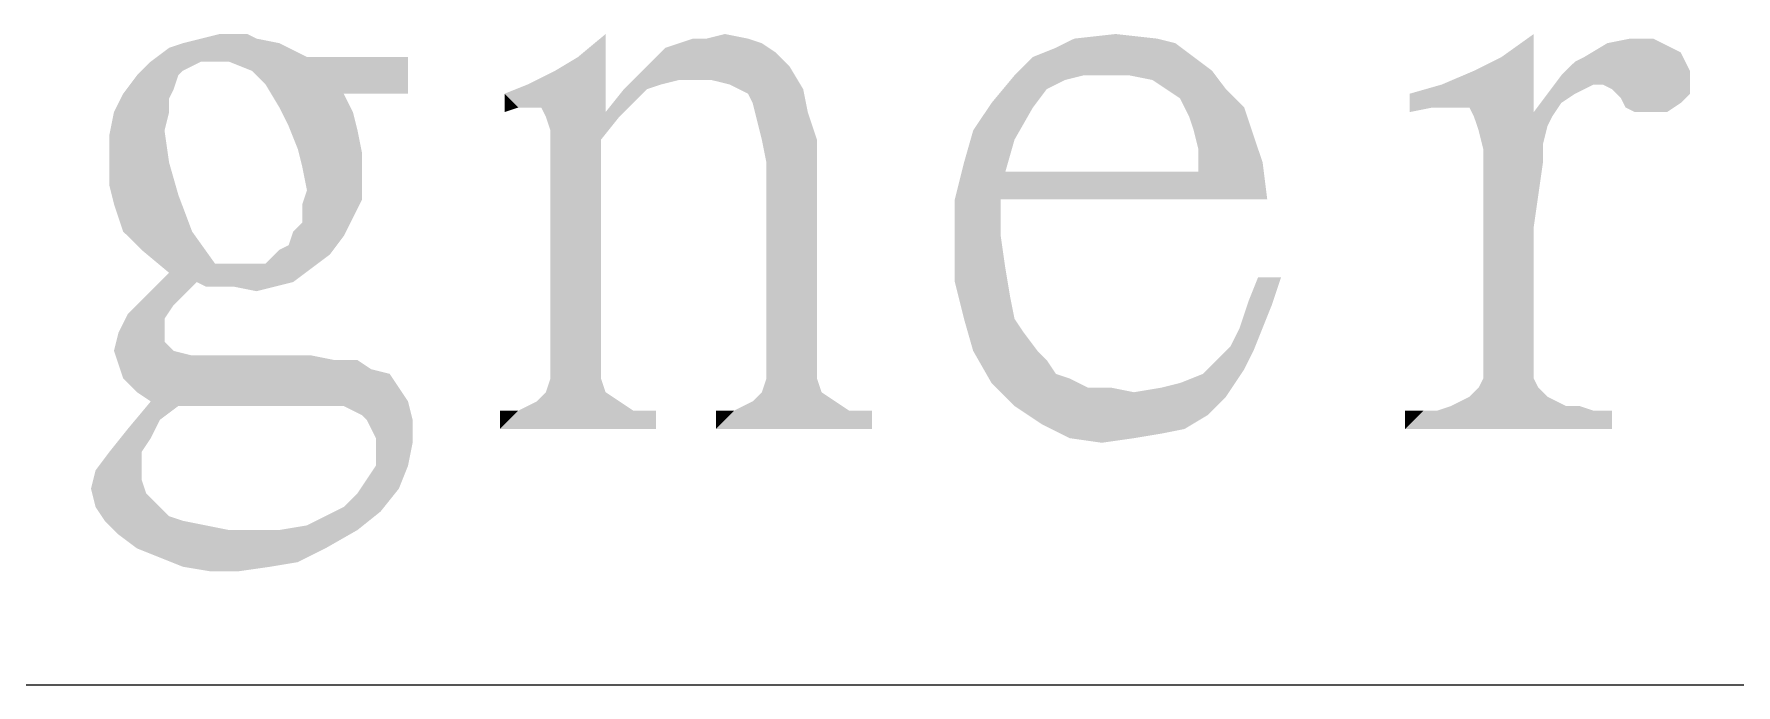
# Model space of a CAD drawing. Header units: millimetres. Extents: x 336 to 634, y 189 to 399.
# Drawn here: x 454.38 to 459.87, y 222.18 to 224.28 of the extents above; entities that cross this region are included whole.
import ezdxf

# ---------------------------------------------------------------- set-up
doc = ezdxf.new("R2010")
doc.units = ezdxf.units.MM

msp = doc.modelspace()

# ---------------------------------------------------------------- linework, layer by layer
at = {"color": 7, "linetype": 'Continuous'}
msp.add_line((448.54993, 222.17685), (628.54993, 222.17685), dxfattribs=at)
for points in [[(455.26455, 224.20267), (454.76084, 224.18785), (454.8201, 224.23229)], [(455.17566, 224.24711), (454.8201, 224.23229), (454.86455, 224.24711)], [(454.8201, 224.23229), (455.17566, 224.24711), (455.26455, 224.20267)], [(455.10158, 224.26192), (454.86455, 224.24711), (454.92381, 224.26192)], [(454.86455, 224.24711), (455.10158, 224.26192), (455.17566, 224.24711)], [(455.02751, 224.27674), (455.07195, 224.27674), (454.92381, 224.26192)], [(455.02751, 224.27674), (454.92381, 224.26192), (454.98307, 224.27674)], [(454.92381, 224.26192), (455.07195, 224.27674), (455.10158, 224.26192)], [(455.94603, 224.0397), (456.13862, 224.20267), (456.22751, 224.27674)], [(456.00529, 224.0397), (455.94603, 224.0397), (456.22751, 224.27674)], [(456.0201, 224.0397), (456.00529, 224.0397), (456.22751, 224.27674)], [(456.0201, 224.0397), (456.22751, 224.27674), (456.22751, 224.02489)], [(456.77566, 224.21748), (456.39047, 224.20267), (456.4201, 224.23229)], [(456.73121, 224.24711), (456.4201, 224.23229), (456.46455, 224.24711)], [(456.4201, 224.23229), (456.73121, 224.24711), (456.77566, 224.21748)], [(456.55344, 224.26192), (456.68677, 224.26192), (456.46455, 224.24711)], [(456.55344, 224.26192), (456.46455, 224.24711), (456.50899, 224.26192)], [(456.46455, 224.24711), (456.68677, 224.26192), (456.73121, 224.24711)], [(456.55344, 224.26192), (456.6127, 224.27674), (456.68677, 224.26192)], [(457.60529, 224.20266), (457.67936, 224.23229), (458.06455, 224.24711)], [(457.60529, 224.20266), (458.06455, 224.24711), (458.12381, 224.20266)], [(458.00529, 224.26192), (458.06455, 224.24711), (457.67936, 224.23229)], [(458.00529, 224.26192), (457.67936, 224.23229), (457.73862, 224.26192)], [(457.73862, 224.26192), (457.87195, 224.27674), (458.00529, 224.26192)], [(458.89418, 224.0397), (459.1164, 224.20267), (459.2201, 224.27674)], [(458.96825, 224.0397), (458.89418, 224.0397), (459.2201, 224.27674)], [(459.0127, 224.0397), (458.96825, 224.0397), (459.2201, 224.27674)], [(459.0127, 224.0397), (459.2201, 224.27674), (459.2201, 224.02489)], [(459.63492, 224.24711), (459.66455, 224.23229), (459.38307, 224.20267)], [(459.63492, 224.24711), (459.38307, 224.20267), (459.45714, 224.24711)], [(459.66455, 224.23229), (459.69418, 224.21748), (459.38307, 224.20267)], [(459.56084, 224.26192), (459.60529, 224.26192), (459.45714, 224.24711)], [(459.56084, 224.26192), (459.45714, 224.24711), (459.53121, 224.26192)], [(459.45714, 224.24711), (459.60529, 224.26192), (459.63492, 224.24711)], [(454.92381, 224.18785), (454.89418, 224.17304), (454.7164, 224.14341)], [(454.92381, 224.18785), (454.7164, 224.14341), (454.76084, 224.18785)], [(454.89418, 224.17304), (454.86455, 224.15822), (454.7164, 224.14341)], [(455.26455, 224.20267), (455.59047, 224.20267), (454.76084, 224.18785)], [(454.92381, 224.18785), (454.76084, 224.18785), (455.59047, 224.20267)], [(454.95344, 224.18785), (454.92381, 224.18785), (455.59047, 224.20267)], [(455.0127, 224.18785), (454.95344, 224.18785), (455.59047, 224.20267)], [(455.08677, 224.15822), (455.0127, 224.18785), (455.59047, 224.20267)], [(455.13121, 224.11378), (455.08677, 224.15822), (455.59047, 224.20267)], [(455.38307, 224.08415), (455.13121, 224.11378), (455.59047, 224.20267)], [(455.38307, 224.08415), (455.59047, 224.20267), (455.59047, 224.08415)], [(455.94603, 224.0397), (456.06455, 224.15822), (456.13862, 224.20267)], [(456.8201, 224.17304), (456.34603, 224.15822), (456.39047, 224.20267)], [(456.46455, 224.12859), (456.34603, 224.15822), (456.8201, 224.17304)], [(456.39047, 224.20267), (456.77566, 224.21748), (456.8201, 224.17304)], [(456.52381, 224.12859), (456.46455, 224.12859), (456.8201, 224.17304)], [(456.56825, 224.12859), (456.52381, 224.12859), (456.8201, 224.17304)], [(456.62751, 224.11378), (456.56825, 224.12859), (456.8201, 224.17304)], [(456.65714, 224.09896), (456.62751, 224.11378), (456.8201, 224.17304)], [(456.65714, 224.09896), (456.8201, 224.17304), (456.86455, 224.09896)], [(458.12381, 224.20266), (458.18307, 224.15822), (457.54603, 224.14341)], [(458.12381, 224.20266), (457.54603, 224.14341), (457.60529, 224.20266)], [(458.89418, 224.0397), (459.02751, 224.15822), (459.1164, 224.20267)], [(459.70899, 224.18785), (459.72381, 224.15822), (459.30899, 224.14341)], [(459.70899, 224.18785), (459.30899, 224.14341), (459.35344, 224.18785)], [(459.35344, 224.18785), (459.38307, 224.20267), (459.69418, 224.21748)], [(459.35344, 224.18785), (459.69418, 224.21748), (459.70899, 224.18785)], [(454.84973, 224.14341), (454.83492, 224.09896), (454.67195, 224.08415)], [(454.84973, 224.14341), (454.67195, 224.08415), (454.7164, 224.14341)], [(454.7164, 224.14341), (454.86455, 224.15822), (454.84973, 224.14341)], [(455.38307, 224.08415), (455.17566, 224.0397), (455.13121, 224.11378)], [(455.94603, 224.0397), (455.90158, 224.08415), (455.97566, 224.11378)], [(455.94603, 224.0397), (455.97566, 224.11378), (456.06455, 224.15822)], [(456.46455, 224.12859), (456.28677, 224.09896), (456.34603, 224.15822)], [(456.46455, 224.12859), (456.40529, 224.11378), (456.28677, 224.09896)], [(456.28677, 224.09896), (456.40529, 224.11378), (456.36084, 224.09896)], [(457.70899, 224.12859), (457.47195, 224.05452), (457.54603, 224.14341)], [(457.70899, 224.12859), (457.64973, 224.09896), (457.47195, 224.05452)], [(457.76825, 224.14341), (457.54603, 224.14341), (458.18307, 224.15822)], [(457.54603, 224.14341), (457.76825, 224.14341), (457.70899, 224.12859)], [(457.84233, 224.14341), (457.76825, 224.14341), (458.18307, 224.15822)], [(457.9164, 224.14341), (457.84233, 224.14341), (458.18307, 224.15822)], [(457.99047, 224.12859), (457.9164, 224.14341), (458.18307, 224.15822)], [(458.03492, 224.09896), (457.99047, 224.12859), (458.18307, 224.15822)], [(458.03492, 224.09896), (458.18307, 224.15822), (458.22751, 224.09896)], [(458.89418, 224.0397), (458.8201, 224.08415), (458.92381, 224.11378)], [(458.89418, 224.0397), (458.92381, 224.11378), (459.02751, 224.15822)], [(459.4127, 224.11378), (459.26455, 224.08415), (459.30899, 224.14341)], [(459.4127, 224.11378), (459.38307, 224.09896), (459.26455, 224.08415)], [(459.30899, 224.14341), (459.72381, 224.15822), (459.72381, 224.14341)], [(459.30899, 224.14341), (459.72381, 224.14341), (459.4127, 224.11378)], [(459.44233, 224.11378), (459.4127, 224.11378), (459.72381, 224.14341)], [(459.47195, 224.09896), (459.44233, 224.11378), (459.72381, 224.14341)], [(459.48677, 224.08415), (459.47195, 224.09896), (459.72381, 224.14341)], [(459.48677, 224.08415), (459.72381, 224.14341), (459.72381, 224.08415)], [(454.8201, 224.06933), (454.64233, 224.02489), (454.67195, 224.08415)], [(454.64233, 224.02489), (454.8201, 224.06933), (454.8201, 224.02489)], [(454.67195, 224.08415), (454.83492, 224.09896), (454.8201, 224.06933)], [(455.17566, 224.0397), (455.38307, 224.08415), (455.4127, 224.02489)], [(455.94603, 224.0397), (455.90158, 224.02489), (455.90158, 224.08415)], [(456.36084, 224.09896), (456.33121, 224.06933), (456.22751, 224.02489)], [(456.36084, 224.09896), (456.22751, 224.02489), (456.28677, 224.09896)], [(456.22751, 224.02489), (456.33121, 224.06933), (456.27195, 224.01007)], [(456.86455, 224.09896), (456.68677, 224.08415), (456.65714, 224.09896)], [(456.70158, 224.05452), (456.68677, 224.08415), (456.86455, 224.09896)], [(456.70158, 224.05452), (456.86455, 224.09896), (456.87936, 224.02489)], [(457.47195, 224.05452), (457.64973, 224.09896), (457.60529, 224.0397)], [(458.22751, 224.09896), (458.07936, 224.06933), (458.03492, 224.09896)], [(458.07936, 224.06933), (458.22751, 224.09896), (458.28677, 224.0397)], [(458.28677, 224.0397), (458.10899, 224.01007), (458.07936, 224.06933)], [(458.89418, 224.0397), (458.8201, 224.02489), (458.8201, 224.08415)], [(459.35344, 224.08415), (459.30899, 224.05452), (459.2201, 224.02489)], [(459.35344, 224.08415), (459.2201, 224.02489), (459.26455, 224.08415)], [(459.26455, 224.08415), (459.38307, 224.09896), (459.35344, 224.08415)], [(459.72381, 224.08415), (459.50158, 224.06933), (459.48677, 224.08415)], [(459.50158, 224.06933), (459.72381, 224.08415), (459.69418, 224.05452)], [(459.69418, 224.05452), (459.5164, 224.0397), (459.50158, 224.06933)], [(454.8201, 224.02489), (454.80529, 223.96563), (454.62751, 223.95081)], [(454.8201, 224.02489), (454.62751, 223.95081), (454.64233, 224.02489)], [(455.4127, 224.02489), (455.20529, 223.98044), (455.17566, 224.0397)], [(455.20529, 223.98044), (455.4127, 224.02489), (455.42751, 223.96563)], [(456.22751, 224.02489), (456.03492, 224.01007), (456.0201, 224.0397)], [(456.27195, 224.01007), (456.03492, 224.01007), (456.22751, 224.02489)], [(456.27195, 224.01007), (456.04973, 223.96563), (456.03492, 224.01007)], [(456.04973, 223.96563), (456.27195, 224.01007), (456.2127, 223.936)], [(456.87936, 224.02489), (456.7164, 223.99526), (456.70158, 224.05452)], [(456.73121, 223.936), (456.7164, 223.99526), (456.87936, 224.02489)], [(456.73121, 223.936), (456.87936, 224.02489), (456.90899, 223.936)], [(457.60529, 224.0397), (457.4127, 223.96563), (457.47195, 224.05452)], [(457.4127, 223.96563), (457.60529, 224.0397), (457.54603, 223.936)], [(458.12381, 223.96563), (458.10899, 224.01007), (458.28677, 224.0397)], [(458.12381, 223.96563), (458.28677, 224.0397), (458.3164, 223.95081)], [(459.2201, 224.02489), (459.02751, 224.01007), (459.0127, 224.0397)], [(459.27936, 224.01007), (459.02751, 224.01007), (459.2201, 224.02489)], [(459.27936, 224.01007), (459.04233, 223.96563), (459.02751, 224.01007)], [(459.27936, 224.01007), (459.26455, 223.98044), (459.04233, 223.96563)], [(459.2201, 224.02489), (459.30899, 224.05452), (459.27936, 224.01007)], [(459.54603, 224.02489), (459.5164, 224.0397), (459.69418, 224.05452)], [(459.57566, 224.02489), (459.54603, 224.02489), (459.69418, 224.05452)], [(459.60529, 224.02489), (459.57566, 224.02489), (459.69418, 224.05452)], [(459.60529, 224.02489), (459.69418, 224.05452), (459.64973, 224.02489)], [(454.62751, 223.87674), (454.62751, 223.95081), (454.80529, 223.96563)], [(454.62751, 223.87674), (454.80529, 223.96563), (454.8201, 223.86192)], [(455.42751, 223.96563), (455.23492, 223.90637), (455.20529, 223.98044)], [(455.23492, 223.90637), (455.42751, 223.96563), (455.44233, 223.89155)], [(456.2127, 223.936), (456.04973, 223.90637), (456.04973, 223.96563)], [(457.54603, 223.936), (457.38307, 223.86192), (457.4127, 223.96563)], [(458.3164, 223.95081), (458.13862, 223.90637), (458.12381, 223.96563)], [(458.13862, 223.90637), (458.3164, 223.95081), (458.34603, 223.86192)], [(459.04233, 223.96563), (459.26455, 223.98044), (459.24973, 223.92118)], [(459.24973, 223.92118), (459.05714, 223.90637), (459.04233, 223.96563)], [(455.44233, 223.89155), (455.24973, 223.84711), (455.23492, 223.90637)], [(456.04973, 223.16563), (456.04973, 223.90637), (456.2127, 223.936)], [(456.04973, 223.16563), (456.2127, 223.936), (456.2127, 223.16563)], [(456.90899, 223.936), (456.74603, 223.86192), (456.73121, 223.936)], [(456.74603, 223.86192), (456.90899, 223.936), (456.90899, 223.81748)], [(457.38307, 223.86192), (457.54603, 223.936), (457.5164, 223.83229)], [(458.34603, 223.86192), (458.13862, 223.83229), (458.13862, 223.90637)], [(459.05714, 223.90637), (459.24973, 223.92118), (459.24973, 223.86192)], [(459.24973, 223.86192), (459.05714, 223.16563), (459.05714, 223.90637)], [(454.8201, 223.86192), (454.62751, 223.78785), (454.62751, 223.87674)], [(454.62751, 223.78785), (454.8201, 223.86192), (454.84973, 223.75822)], [(455.24973, 223.84711), (455.44233, 223.89155), (455.44233, 223.81748)], [(455.44233, 223.81748), (455.26455, 223.77304), (455.24973, 223.84711)], [(456.90899, 223.81748), (456.74603, 223.16563), (456.74603, 223.86192)], [(457.5164, 223.83229), (457.35344, 223.7434), (457.38307, 223.86192)], [(458.13862, 223.83229), (458.34603, 223.86192), (458.36084, 223.7434)], [(459.24973, 223.86192), (459.23492, 223.75822), (459.05714, 223.16563)], [(454.84973, 223.75822), (454.64233, 223.72859), (454.62751, 223.78785)], [(455.26455, 223.77304), (455.44233, 223.81748), (455.44233, 223.74341)], [(456.74603, 223.16563), (456.90899, 223.81748), (456.90899, 223.16563)], [(457.5164, 223.83229), (458.13862, 223.83229), (457.35344, 223.7434)], [(457.50158, 223.7434), (457.35344, 223.7434), (458.13862, 223.83229)], [(458.36084, 223.7434), (457.50158, 223.7434), (458.13862, 223.83229)], [(454.65714, 223.68415), (454.64233, 223.72859), (454.84973, 223.75822)], [(454.67195, 223.6397), (454.65714, 223.68415), (454.84973, 223.75822)], [(454.67195, 223.6397), (454.84973, 223.75822), (454.89418, 223.6397)], [(455.44233, 223.74341), (455.24973, 223.72859), (455.26455, 223.77304)], [(455.24973, 223.72859), (455.44233, 223.74341), (455.4127, 223.68415)], [(455.4127, 223.68415), (455.24973, 223.66933), (455.24973, 223.72859)], [(457.50158, 223.7434), (457.50158, 223.62489), (457.35344, 223.61007)], [(457.50158, 223.7434), (457.35344, 223.61007), (457.35344, 223.7434)], [(459.23492, 223.75822), (459.2201, 223.65452), (459.05714, 223.16563)], [(455.2201, 223.6397), (455.24973, 223.66933), (455.4127, 223.68415)], [(455.2201, 223.6397), (455.4127, 223.68415), (455.38307, 223.62489)], [(454.89418, 223.6397), (454.73121, 223.58044), (454.67195, 223.6397)], [(454.73121, 223.58044), (454.89418, 223.6397), (454.96825, 223.536)], [(455.17566, 223.58044), (455.20529, 223.59526), (455.38307, 223.62489)], [(455.17566, 223.58044), (455.38307, 223.62489), (455.33862, 223.56563)], [(455.38307, 223.62489), (455.20529, 223.59526), (455.2201, 223.6397)], [(457.35344, 223.61007), (457.50158, 223.62489), (457.5164, 223.52118)], [(459.2201, 223.65452), (459.2201, 223.52118), (459.05714, 223.16563)], [(454.96825, 223.536), (454.8201, 223.50637), (454.73121, 223.58044)], [(455.13121, 223.536), (455.14603, 223.55081), (455.33862, 223.56563)], [(455.13121, 223.536), (455.33862, 223.56563), (455.27936, 223.52118)], [(455.33862, 223.56563), (455.14603, 223.55081), (455.17566, 223.58044)], [(457.5164, 223.52118), (457.35344, 223.47674), (457.35344, 223.61007)], [(455.13121, 223.536), (455.27936, 223.52118), (454.8201, 223.50637)], [(455.1164, 223.536), (455.13121, 223.536), (454.8201, 223.50637)], [(455.08677, 223.536), (455.1164, 223.536), (454.8201, 223.50637)], [(455.05714, 223.536), (455.08677, 223.536), (454.8201, 223.50637)], [(455.0127, 223.536), (455.05714, 223.536), (454.8201, 223.50637)], [(454.96825, 223.536), (455.0127, 223.536), (454.8201, 223.50637)], [(454.90899, 223.47674), (454.8201, 223.50637), (455.27936, 223.52118)], [(454.90899, 223.47674), (455.27936, 223.52118), (455.2201, 223.47674)], [(457.35344, 223.47674), (457.5164, 223.52118), (457.53121, 223.43229)], [(459.2201, 223.52118), (459.2201, 223.35822), (459.05714, 223.16563)], [(454.90899, 223.47674), (454.74603, 223.43229), (454.8201, 223.50637)], [(454.74603, 223.43229), (454.90899, 223.47674), (454.86455, 223.43229)], [(455.2201, 223.47674), (454.93862, 223.46192), (454.90899, 223.47674)], [(454.98307, 223.46192), (454.93862, 223.46192), (455.2201, 223.47674)], [(455.02751, 223.46192), (454.98307, 223.46192), (455.2201, 223.47674)], [(455.02751, 223.46192), (455.2201, 223.47674), (455.16084, 223.46192)], [(455.16084, 223.46192), (455.10158, 223.44711), (455.02751, 223.46192)], [(457.53121, 223.43229), (457.38307, 223.35822), (457.35344, 223.47674)], [(458.40529, 223.49155), (458.30158, 223.41748), (458.33121, 223.49155)], [(458.30158, 223.41748), (458.40529, 223.49155), (458.37566, 223.40266)], [(454.86455, 223.43229), (454.83492, 223.40266), (454.68677, 223.37304)], [(454.86455, 223.43229), (454.68677, 223.37304), (454.74603, 223.43229)], [(454.68677, 223.37304), (454.83492, 223.40266), (454.80529, 223.35822)], [(457.38307, 223.35822), (457.53121, 223.43229), (457.54603, 223.35822)], [(458.37566, 223.40266), (458.27195, 223.32859), (458.30158, 223.41748)], [(458.27195, 223.32859), (458.37566, 223.40266), (458.34603, 223.32859)], [(454.80529, 223.35822), (454.65714, 223.31378), (454.68677, 223.37304)], [(454.65714, 223.31378), (454.80529, 223.35822), (454.80529, 223.31378)], [(457.54603, 223.35822), (457.4127, 223.25452), (457.38307, 223.35822)], [(457.54603, 223.35822), (457.57566, 223.31378), (457.4127, 223.25452)], [(459.2201, 223.35822), (459.2201, 223.19526), (459.05714, 223.16563)], [(454.80529, 223.31378), (454.80529, 223.28415), (454.64233, 223.25452)], [(454.80529, 223.31378), (454.64233, 223.25452), (454.65714, 223.31378)], [(457.4127, 223.25452), (457.57566, 223.31378), (457.6201, 223.25452)], [(458.34603, 223.32859), (458.24233, 223.26933), (458.27195, 223.32859)], [(458.24233, 223.26933), (458.34603, 223.32859), (458.3164, 223.25452)], [(454.64233, 223.25452), (454.80529, 223.28415), (454.83492, 223.25452)], [(454.83492, 223.25452), (454.65714, 223.21007), (454.64233, 223.25452)], [(454.83492, 223.25452), (454.89418, 223.2397), (454.65714, 223.21007)], [(455.27936, 223.2397), (455.35344, 223.22489), (454.65714, 223.21007)], [(454.95344, 223.2397), (455.27936, 223.2397), (454.65714, 223.21007)], [(454.89418, 223.2397), (454.95344, 223.2397), (454.65714, 223.21007)], [(457.6201, 223.25452), (457.47195, 223.15081), (457.4127, 223.25452)], [(457.6201, 223.25452), (457.64973, 223.22489), (457.47195, 223.15081)], [(458.3164, 223.25452), (458.19788, 223.22489), (458.24233, 223.26933)], [(458.19788, 223.22489), (458.3164, 223.25452), (458.28677, 223.19526)], [(455.35344, 223.22489), (455.42751, 223.22489), (454.65714, 223.21007)], [(454.65714, 223.21007), (455.42751, 223.22489), (455.47195, 223.19526)], [(455.47195, 223.19526), (454.67195, 223.16563), (454.65714, 223.21007)], [(455.47195, 223.19526), (455.53121, 223.18044), (454.67195, 223.16563)], [(454.67195, 223.16563), (455.53121, 223.18044), (455.56084, 223.136)], [(457.64973, 223.22489), (457.67936, 223.18044), (457.47195, 223.15081)], [(457.67936, 223.18044), (457.72381, 223.16563), (457.47195, 223.15081)], [(458.07936, 223.15081), (458.15344, 223.18044), (458.28677, 223.19526)], [(458.07936, 223.15081), (458.28677, 223.19526), (458.25714, 223.15081)], [(458.28677, 223.19526), (458.15344, 223.18044), (458.19788, 223.22489)], [(459.05714, 223.16563), (459.2201, 223.19526), (459.2201, 223.16563)], [(455.56084, 223.136), (454.7164, 223.12118), (454.67195, 223.16563)], [(454.76084, 223.09155), (454.7164, 223.12118), (455.56084, 223.136)], [(454.76084, 223.09155), (455.56084, 223.136), (455.59047, 223.09155)], [(456.2127, 223.16563), (456.03492, 223.12118), (456.04973, 223.16563)], [(456.03492, 223.12118), (456.2127, 223.16563), (456.22751, 223.12118)], [(456.90899, 223.16563), (456.73121, 223.12118), (456.74603, 223.16563)], [(456.73121, 223.12118), (456.90899, 223.16563), (456.92381, 223.12118)], [(457.47195, 223.15081), (457.72381, 223.16563), (457.78307, 223.136)], [(457.78307, 223.136), (457.54603, 223.07674), (457.47195, 223.15081)], [(457.85714, 223.136), (457.93121, 223.12118), (457.54603, 223.07674)], [(457.78307, 223.136), (457.85714, 223.136), (457.54603, 223.07674)], [(457.93121, 223.12118), (458.0201, 223.136), (458.25714, 223.15081)], [(457.93121, 223.12118), (458.25714, 223.15081), (458.22751, 223.10637)], [(458.25714, 223.15081), (458.0201, 223.136), (458.07936, 223.15081)], [(459.0127, 223.10637), (459.02751, 223.12118), (459.23492, 223.136)], [(459.0127, 223.10637), (459.23492, 223.136), (459.26455, 223.10637)], [(459.23492, 223.136), (459.02751, 223.12118), (459.04233, 223.136)], [(459.2201, 223.16563), (459.04233, 223.136), (459.05714, 223.16563)], [(459.04233, 223.136), (459.2201, 223.16563), (459.23492, 223.136)], [(454.84973, 223.07674), (454.68677, 223.00266), (454.76084, 223.09155)], [(454.84973, 223.07674), (454.79047, 223.03229), (454.68677, 223.00266)], [(454.76084, 223.09155), (455.59047, 223.09155), (454.84973, 223.07674)], [(454.95344, 223.07674), (454.84973, 223.07674), (455.59047, 223.09155)], [(455.02751, 223.07674), (454.95344, 223.07674), (455.59047, 223.09155)], [(455.08677, 223.07674), (455.02751, 223.07674), (455.59047, 223.09155)], [(455.14603, 223.07674), (455.08677, 223.07674), (455.59047, 223.09155)], [(455.2201, 223.07674), (455.14603, 223.07674), (455.59047, 223.09155)], [(455.29418, 223.07674), (455.2201, 223.07674), (455.59047, 223.09155)], [(455.33862, 223.07674), (455.29418, 223.07674), (455.59047, 223.09155)], [(455.38307, 223.07674), (455.33862, 223.07674), (455.59047, 223.09155)], [(455.4127, 223.06192), (455.38307, 223.07674), (455.59047, 223.09155)], [(455.44233, 223.04711), (455.4127, 223.06192), (455.59047, 223.09155)], [(455.45714, 223.03229), (455.44233, 223.04711), (455.59047, 223.09155)], [(455.45714, 223.03229), (455.59047, 223.09155), (455.60529, 223.03229)], [(456.27195, 223.09155), (455.94603, 223.06192), (456.00529, 223.09155)], [(455.94603, 223.06192), (456.27195, 223.09155), (456.3164, 223.06192)], [(456.22751, 223.12118), (456.00529, 223.09155), (456.03492, 223.12118)], [(456.00529, 223.09155), (456.22751, 223.12118), (456.27195, 223.09155)], [(456.96825, 223.09155), (456.64233, 223.06192), (456.70158, 223.09155)], [(456.64233, 223.06192), (456.96825, 223.09155), (457.0127, 223.06192)], [(456.92381, 223.12118), (456.70158, 223.09155), (456.73121, 223.12118)], [(456.70158, 223.09155), (456.92381, 223.12118), (456.96825, 223.09155)], [(457.93121, 223.12118), (458.22751, 223.10637), (457.54603, 223.07674)], [(457.54603, 223.07674), (458.22751, 223.10637), (458.19788, 223.07674)], [(458.19788, 223.07674), (457.63492, 223.01748), (457.54603, 223.07674)], [(458.19788, 223.07674), (458.16825, 223.04711), (457.63492, 223.01748)], [(459.32381, 223.07674), (459.36825, 223.07674), (458.90899, 223.06192)], [(459.32381, 223.07674), (458.90899, 223.06192), (458.95344, 223.07674)], [(458.90899, 223.06192), (459.36825, 223.07674), (459.4127, 223.06192)], [(459.29418, 223.09155), (458.95344, 223.07674), (458.98307, 223.09155)], [(458.95344, 223.07674), (459.29418, 223.09155), (459.32381, 223.07674)], [(459.26455, 223.10637), (458.98307, 223.09155), (459.0127, 223.10637)], [(458.98307, 223.09155), (459.26455, 223.10637), (459.29418, 223.09155)], [(454.68677, 223.00266), (454.79047, 223.03229), (454.76084, 222.97303)], [(455.60529, 223.03229), (455.47195, 223.00266), (455.45714, 223.03229)], [(455.48677, 222.97303), (455.47195, 223.00266), (455.60529, 223.03229)], [(455.48677, 222.97303), (455.60529, 223.03229), (455.60529, 222.95822)], [(456.3164, 223.06192), (456.39047, 223.06192), (455.88677, 223.00266)], [(455.94603, 223.06192), (456.3164, 223.06192), (455.88677, 223.00266)], [(455.94603, 223.06192), (455.88677, 223.00266), (455.88677, 223.06192)], [(455.88677, 223.00266), (456.39047, 223.06192), (456.39047, 223.00266)], [(457.0127, 223.06192), (457.08677, 223.06192), (456.58307, 223.00266)], [(456.64233, 223.06192), (457.0127, 223.06192), (456.58307, 223.00266)], [(456.64233, 223.06192), (456.58307, 223.00266), (456.58307, 223.06192)], [(456.58307, 223.00266), (457.08677, 223.06192), (457.08677, 223.00266)], [(457.63492, 223.01748), (458.16825, 223.04711), (458.09418, 223.00266)], [(458.09418, 223.00266), (457.72381, 222.97304), (457.63492, 223.01748)], [(459.4127, 223.06192), (459.47195, 223.06192), (458.80529, 223.00266)], [(458.90899, 223.06192), (459.4127, 223.06192), (458.80529, 223.00266)], [(458.86455, 223.06192), (458.90899, 223.06192), (458.80529, 223.00266)], [(458.86455, 223.06192), (458.80529, 223.00266), (458.80529, 223.06192)], [(458.80529, 223.00266), (459.47195, 223.06192), (459.47195, 223.00266)], [(454.76084, 222.97303), (454.62751, 222.92859), (454.68677, 223.00266)], [(454.62751, 222.92859), (454.76084, 222.97303), (454.73121, 222.92859)], [(455.60529, 222.95822), (455.48677, 222.94341), (455.48677, 222.97303)], [(458.09418, 223.00266), (458.0201, 222.98785), (457.72381, 222.97304)], [(457.72381, 222.97304), (458.0201, 222.98785), (457.93121, 222.97304)], [(457.93121, 222.97304), (457.82751, 222.95822), (457.72381, 222.97304)], [(454.73121, 222.92859), (454.73121, 222.88415), (454.58307, 222.86933)], [(454.73121, 222.92859), (454.58307, 222.86933), (454.62751, 222.92859)], [(455.48677, 222.88415), (455.48677, 222.94341), (455.60529, 222.95822)], [(455.48677, 222.88415), (455.60529, 222.95822), (455.59047, 222.88415)], [(454.73121, 222.8397), (454.56825, 222.81007), (454.58307, 222.86933)], [(454.58307, 222.86933), (454.73121, 222.88415), (454.73121, 222.8397)], [(455.59047, 222.88415), (455.45714, 222.8397), (455.48677, 222.88415)], [(455.45714, 222.8397), (455.59047, 222.88415), (455.56084, 222.81007)], [(454.56825, 222.81007), (454.73121, 222.8397), (454.74603, 222.79526)], [(454.74603, 222.79526), (454.58307, 222.75081), (454.56825, 222.81007)], [(455.38307, 222.75081), (455.42751, 222.79526), (455.56084, 222.81007)], [(455.38307, 222.75081), (455.56084, 222.81007), (455.50158, 222.736)], [(455.56084, 222.81007), (455.42751, 222.79526), (455.45714, 222.8397)], [(454.74603, 222.79526), (454.77566, 222.76563), (454.58307, 222.75081)], [(454.58307, 222.75081), (454.77566, 222.76563), (454.8201, 222.72118)], [(454.8201, 222.72118), (454.6127, 222.70637), (454.58307, 222.75081)], [(455.50158, 222.736), (455.32381, 222.72118), (455.38307, 222.75081)], [(454.6127, 222.70637), (454.8201, 222.72118), (454.86455, 222.70637)], [(454.86455, 222.70637), (454.65714, 222.66192), (454.6127, 222.70637)], [(454.86455, 222.70637), (454.93862, 222.69155), (454.65714, 222.66192)], [(454.93862, 222.69155), (455.0127, 222.67674), (454.65714, 222.66192)], [(455.42751, 222.67674), (455.17566, 222.67674), (455.26455, 222.69155)], [(455.26455, 222.69155), (455.32381, 222.72118), (455.50158, 222.736)], [(455.26455, 222.69155), (455.50158, 222.736), (455.42751, 222.67674)], [(455.17566, 222.67674), (455.42751, 222.67674), (454.65714, 222.66192)], [(455.10158, 222.67674), (455.17566, 222.67674), (454.65714, 222.66192)], [(455.0127, 222.67674), (455.10158, 222.67674), (454.65714, 222.66192)], [(454.7164, 222.61748), (454.65714, 222.66192), (455.42751, 222.67674)], [(454.7164, 222.61748), (455.42751, 222.67674), (455.32381, 222.61748)], [(455.32381, 222.61748), (454.79047, 222.58785), (454.7164, 222.61748)], [(454.79047, 222.58785), (455.32381, 222.61748), (455.23492, 222.57304)], [(455.23492, 222.57304), (454.86455, 222.55822), (454.79047, 222.58785)], [(454.86455, 222.55822), (455.23492, 222.57304), (455.14603, 222.55822)], [(455.14603, 222.55822), (454.95344, 222.54341), (454.86455, 222.55822)], [(454.95344, 222.54341), (455.14603, 222.55822), (455.04233, 222.54341)]]:
    msp.add_solid(points, dxfattribs=at)

doc.saveas('drawing.dxf')
